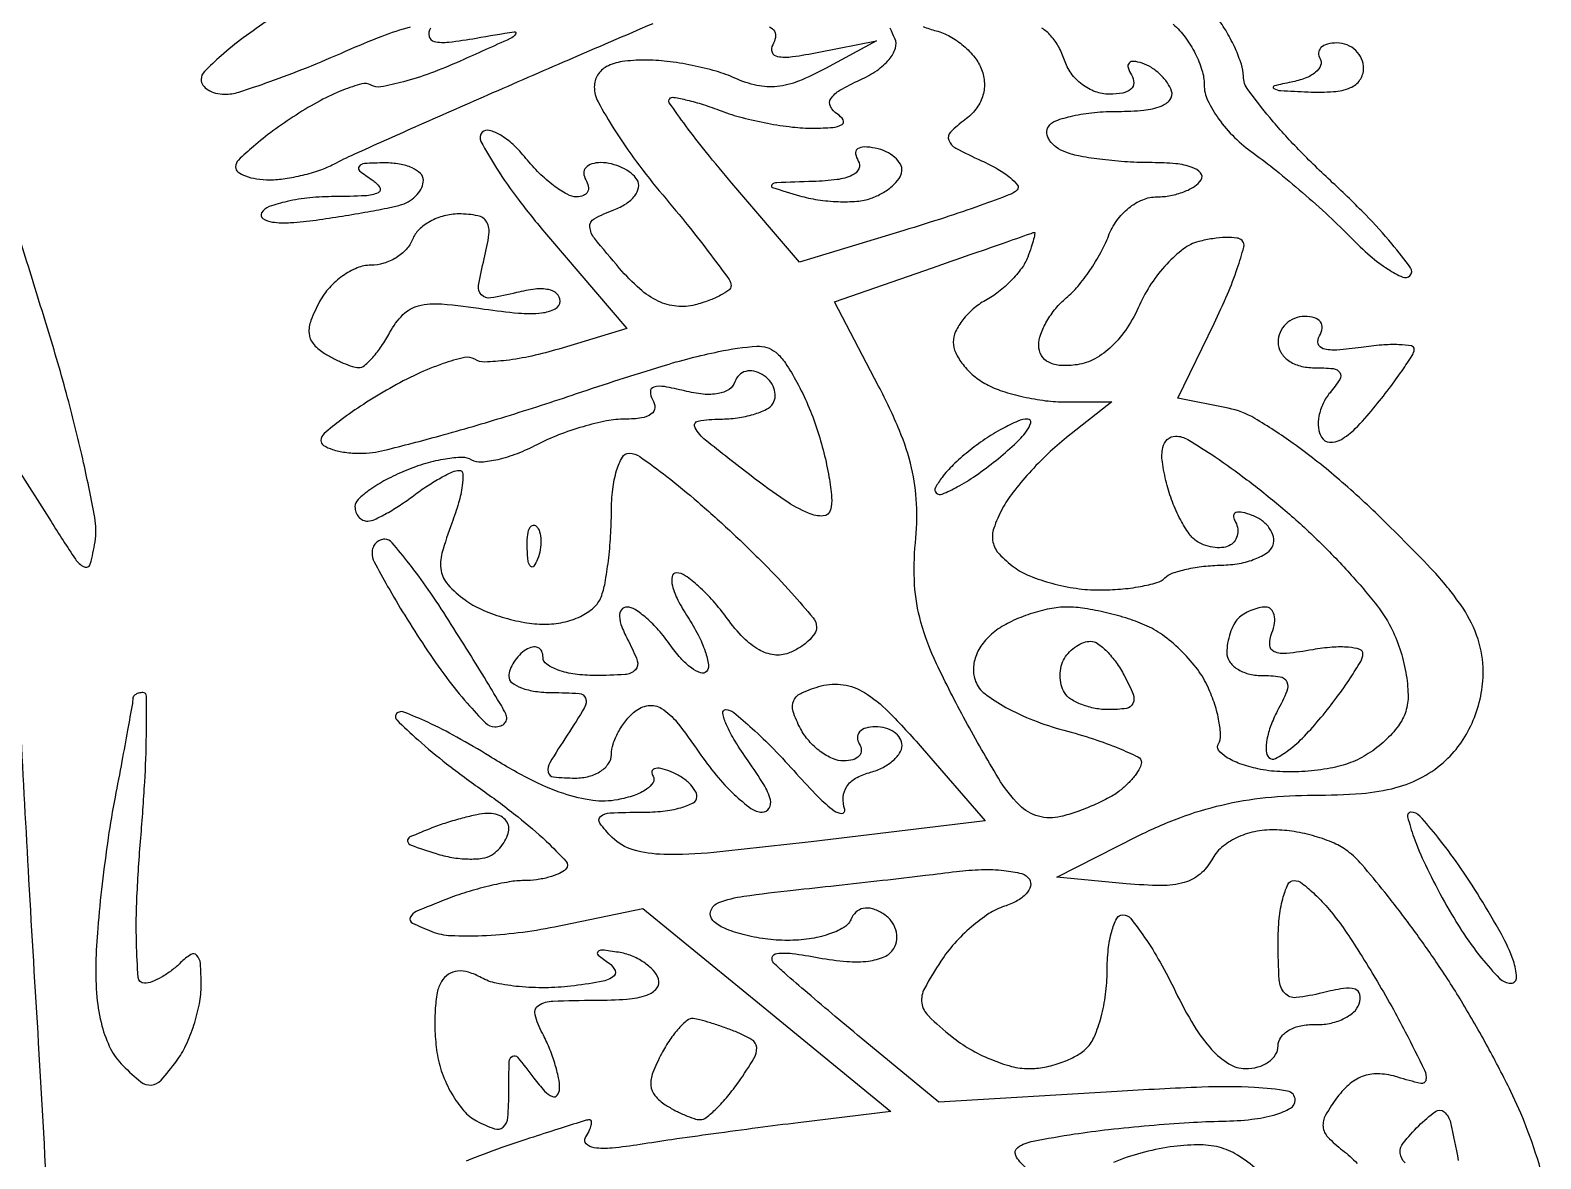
# Model space of a CAD drawing. Extents: x 3.4 to 43.8, y 4.7 to 62.8.
# Drawn here: x 36.29 to 43.77, y 31.53 to 37.12 of the extents above; entities that cross this region are included whole.
import ezdxf

# ---------------------------------------------------------------- set-up
doc = ezdxf.new("R2010")
doc.units = 0
doc.header["$MEASUREMENT"] = 0

msp = doc.modelspace()

# ---------------------------------------------------------------- linework, layer by layer
for points in [[(30.832429, 39.283819, 0.000011), (30.866352, 38.457467, 0.000011), (30.900219, 37.633302, 0.000018)], [(37.4778, 37.171658, 0.014048), (37.348164, 37.080531, 0.020014), (37.238805, 36.99195, 0.016481), (37.155804, 36.914036, 0.19856), (37.1394, 36.874358, 0.156123), (37.148354, 36.84638, 0.097522), (37.173585, 36.822549, 0.079698), (37.211273, 36.806464, 0.061159), (37.255773, 36.801, 0.077053), (37.325986, 36.811885, 0.008648), (37.479488, 36.863589, 0.010334), (37.660932, 36.932479, 0.008215), (37.853937, 37.014071, -0.011759), (38.034816, 37.08903, -0.026309), (38.17616, 37.13536, -0.04949)], [(38.274309, 37.127765, 0.198108), (38.267665, 37.087218, 0.290215), (38.292682, 37.062609, 0.082247), (38.365221, 37.059116, 0.014403), (38.500995, 37.078915, -0.003151), (38.688481, 37.11058, -0.663228), (38.695814, 37.098897, -0.134649), (38.668612, 37.076334, -0.001182), (38.421435, 36.965244, -0.016435), (38.275275, 36.90565, -0.022675), (38.140276, 36.862563, -0.020322), (38.02863, 36.83725, -0.186079), (37.980595, 36.84627, 0.208094), (37.935055, 36.852838, 0.028047), (37.841271, 36.821429, 0.028507), (37.728672, 36.768935, 0.020409), (37.609057, 36.698197, 0.013808), (37.494682, 36.619531, 0.019688), (37.398031, 36.543043, 0.016074), (37.324409, 36.475686, 0.197812), (37.309647, 36.44145, 0.240309), (37.321551, 36.41713, 0.071466), (37.358947, 36.396638, 0.054253), (37.413778, 36.382628, 0.035459), (37.478948, 36.378, 0.036945), (37.554863, 36.383617, 0.023069), (37.642409, 36.400803, 0.02311), (37.727595, 36.42587, 0.038452), (37.796198, 36.455627, -0.016001), (37.896212, 36.504449, -0.000988), (38.198163, 36.639348, -0.001465), (38.558736, 36.798319, -0.001085), (38.9583, 36.972052, -0.001012), (39.376442, 37.151782, -0.001026)], [(41.950487, 37.147425, -0.05318), (42.009251, 37.083599, -0.041733), (42.05881, 37.003568, -0.043003), (42.092558, 36.920304, -0.076136), (42.103398, 36.847166, 0.112863), (42.120316, 36.771496, 0.045087), (42.17478, 36.679561, 0.041649), (42.253872, 36.587208, 0.041072), (42.347522, 36.508766, -0.016062), (42.458365, 36.424979, -0.008583), (42.590107, 36.314787, -0.008536), (42.720876, 36.197572, -0.013173), (42.829411, 36.091439, 0.02174), (42.924245, 36.001829, 0.035106), (43.013064, 35.935225, 0.039481), (43.085963, 35.895936, 0.309555), (43.121852, 35.902652, 0.369682), (43.124897, 35.942013, 0.015656), (43.032174, 36.060917, 0.020468), (42.902858, 36.2041, 0.012327), (42.738664, 36.363524, -0.013603), (42.570458, 36.527679, -0.018345), (42.428067, 36.685612, -0.015556), (42.320575, 36.822439, -0.154385), (42.297309, 36.890711, 0.072743), (42.287431, 36.949201, 0.02781), (42.257641, 37.026427, 0.026829), (42.215455, 37.107975, 0.029695), (42.166047, 37.1817, -0.025627)], [(39.952852, 37.133958, -0.167766), (39.976254, 37.112718, -0.168963), (39.981471, 37.081689, -0.096648), (39.967909, 37.045753, 0.238254), (39.964809, 37.009705, 0.263174), (39.991925, 36.98804, 0.074328), (40.065722, 36.987224, 0.014961), (40.195566, 37.009144), (40.4811, 37.066181), (40.229366, 36.928706, -0.029623), (40.096237, 36.865931, -0.068785), (39.989356, 36.839317, -0.080281), (39.889833, 36.84465, -0.053494), (39.781235, 36.880716, 0.037289), (39.688053, 36.915045, 0.020133), (39.569146, 36.943914, 0.019949), (39.445004, 36.963696, 0.029541), (39.335019, 36.9702, 0.033966), (39.222827, 36.96257, 0.088482), (39.146115, 36.937801, 0.134575), (39.101599, 36.895798, 0.137581), (39.0852, 36.837328, 0.12449), (39.103926, 36.763282, 0.017317), (39.184605, 36.625598, 0.018935), (39.294023, 36.466529, 0.015036), (39.4236, 36.303133, -0.005515), (39.553279, 36.145854, -0.008282), (39.662595, 36.005559, -0.004089), (39.751794, 35.885046, -0.158559), (39.762, 35.853672, -0.237758), (39.75116, 35.832165, -0.037095), (39.709691, 35.805995, -0.034528), (39.652138, 35.780311, -0.023743), (39.583926, 35.758967, -0.089309), (39.491503, 35.751777, -0.087557), (39.401682, 35.777138, -0.069129), (39.309702, 35.838443, -0.033388), (39.210156, 35.93945, -0.007975), (39.085966, 36.088274, -0.146834), (39.062966, 36.144568, -0.301329), (39.08432, 36.184694, -0.03462), (39.182166, 36.229234, 0.053811), (39.242472, 36.259526, 0.084572), (39.285118, 36.298602, 0.116827), (39.303924, 36.339855, 0.189389), (39.297142, 36.377284, 0.090579), (39.267658, 36.409951, 0.053169), (39.222626, 36.437539, 0.050862), (39.169966, 36.456272, 0.060107), (39.117514, 36.4626, 0.069308), (39.072795, 36.456371, 0.14379), (39.04325, 36.437749, 0.190139), (39.033267, 36.41014, 0.131946), (39.0429, 36.378, -0.091834), (39.055439, 36.345712, -0.170412), (39.05128, 36.318251, -0.175143), (39.03104, 36.299914, -0.097649), (38.998004, 36.2934, -0.128659), (38.950386, 36.305859, -0.034021), (38.884035, 36.349315, -0.032198), (38.812714, 36.410894, -0.028239), (38.746493, 36.48375, 0.033661), (38.682888, 36.552222, 0.054199), (38.619398, 36.600152, 0.07415), (38.565381, 36.622376, 0.262224), (38.530544, 36.612712, 0.331734), (38.523916, 36.567846, 0.017685), (38.601246, 36.435659, 0.021983), (38.71315, 36.275085, 0.013601), (38.857761, 36.096184), (39.246599, 35.641045), (38.910359, 35.540305, -0.018696), (38.775697, 35.505388, -0.023777), (38.649157, 35.483825, -0.022832), (38.544162, 35.475875, -0.146917), (38.493327, 35.489498, 0.196887), (38.44257, 35.497938, 0.026534), (38.336446, 35.467757, 0.027334), (38.208763, 35.416048, 0.019865), (38.072718, 35.345366, 0.013063), (37.942475, 35.266403, 0.019107), (37.832532, 35.189668, 0.014909), (37.74808, 35.121741, 0.21663), (37.732252, 35.08785, 0.260349), (37.745548, 35.06346, 0.061712), (37.789037, 35.043038, 0.048099), (37.851866, 35.029013, 0.030885), (37.926477, 35.0244, 0.060921), (38.046547, 35.039084, 0.006362), (38.321523, 35.111088, 0.007817), (38.647834, 35.206499, 0.006185), (38.997654, 35.319508, -0.006767), (39.420868, 35.455683, -0.023223), (39.700479, 35.527476, -0.032707), (39.889618, 35.554034, -0.194092), (39.982849, 35.524241, -0.073876), (40.031148, 35.470335, -0.02226), (40.08774, 35.375623, -0.021776), (40.142533, 35.262348, -0.022058), (40.187008, 35.145217, -0.01824), (40.221452, 35.026461, -0.019608), (40.246213, 34.908327, -0.019571), (40.259437, 34.805788, -0.082396), (40.254785, 34.744118, -0.334248), (40.217889, 34.713919, -0.111787), (40.144956, 34.727331, -0.048865), (40.028923, 34.791047, -0.013682), (39.861173, 34.912634, -0.004307), (39.635844, 35.088656, -0.1004), (39.583852, 35.150522, -0.510394), (39.599685, 35.183712, -0.045494), (39.70813, 35.1936, 0.034056), (39.793266, 35.199406, 0.03904), (39.872919, 35.216734, 0.042722), (39.936684, 35.242029, 0.13944), (39.969887, 35.272354, 0.128813), (39.980581, 35.307251, 0.100718), (39.97426, 35.346517, 0.089052), (39.951781, 35.384186, 0.075537), (39.916423, 35.414233, 0.087469), (39.874911, 35.430769, 0.117233), (39.834552, 35.429606, 0.128949), (39.80174, 35.410875, 0.119024), (39.781141, 35.377924, -0.170471), (39.752201, 35.340592, -0.099318), (39.698899, 35.31957, -0.06988), (39.623708, 35.316701, -0.036145), (39.53088, 35.332984, 0.018507), (39.432069, 35.35393, 0.109331), (39.379547, 35.351517, 0.339559), (39.362604, 35.32934, 0.138701), (39.373674, 35.290538, -0.150356), (39.384243, 35.250012, -0.229834), (39.367299, 35.218639, -0.120349), (39.318786, 35.199024, -0.035519), (39.238243, 35.193079, 0.04773), (39.146245, 35.184029, 0.022091), (39.029355, 35.155719, 0.021647), (38.9082, 35.114885, 0.0281), (38.801445, 35.066628, -0.027817), (38.703072, 35.022092, -0.034555), (38.607153, 34.992377, -0.036998), (38.525905, 34.979485, -0.160605), (38.479089, 34.990698, 0.145788), (38.431918, 35.00345, 0.033507), (38.348899, 34.99575, 0.031884), (38.250637, 34.973444, 0.026439), (38.149494, 34.937685, 0.023837), (38.054251, 34.892804, 0.032874), (37.973854, 34.843096, 0.034478), (37.915919, 34.795436, 0.206216), (37.9008, 34.760336, 0.084704), (37.905609, 34.732154, 0.097002), (37.919438, 34.708627, 0.105246), (37.940055, 34.693396, 0.117773), (37.96425, 34.688691, 0.098864), (37.998618, 34.697081, 0.017988), (38.057301, 34.727077, 0.018737), (38.124394, 34.767841, 0.016032), (38.19192, 34.815591, -0.016394), (38.259271, 34.863144, -0.019539), (38.325842, 34.903313, -0.018668), (38.383856, 34.932528, -0.107708), (38.417221, 34.9398, -0.4028), (38.434549, 34.923137, -0.045346), (38.431461, 34.863238, -0.035325), (38.413294, 34.779143, -0.019389), (38.379924, 34.679164, 0.022538), (38.33132, 34.530438, 0.110948), (38.326955, 34.442839, 0.144826), (38.360957, 34.374009, 0.048269), (38.445742, 34.298464, 0.053143), (38.52517, 34.252438, 0.030594), (38.628851, 34.213669, 0.030259), (38.738989, 34.187164, 0.043943), (38.838518, 34.1784, 0.051691), (38.931837, 34.188073, 0.059908), (39.016396, 34.216683, 0.068215), (39.081823, 34.259751, 0.122107), (39.118449, 34.312219, 0.046719), (39.138259, 34.382961, 0.014716), (39.154716, 34.491676, 0.014556), (39.166027, 34.614689, 0.015647), (39.1698, 34.735219, -0.028893), (39.176208, 34.846016, -0.045175), (39.195716, 34.939453, -0.056688), (39.224053, 35.004765, -0.26821), (39.258024, 35.0244, -0.155836), (39.310955, 35.007492, -0.009893), (39.443524, 34.909169, -0.013765), (39.598548, 34.782399, -0.009758), (39.765624, 34.632123, -0.008967), (39.926306, 34.476329, -0.013051), (40.061808, 34.332847, -0.008559), (40.168502, 34.209614, -0.175898), (40.185, 34.164168, -0.14816), (40.175048, 34.131321, -0.05868), (40.144143, 34.095042, -0.051263), (40.099126, 34.061135, -0.044205), (40.045911, 34.035116, -0.124924), (39.974817, 34.026699, -0.096549), (39.900562, 34.051571, -0.071456), (39.823163, 34.111441, -0.035059), (39.742755, 34.206972, 0.023407), (39.673541, 34.293201, 0.029249), (39.601246, 34.366039, 0.029917), (39.535335, 34.418348, 0.153956), (39.491414, 34.4322, 0.364636), (39.47007, 34.414248, 0.106196), (39.471898, 34.367916, 0.05577), (39.498644, 34.29738, 0.02655), (39.54753, 34.21336, -0.025373), (39.598741, 34.125817, -0.037197), (39.633816, 34.043821, -0.041478), (39.650663, 33.976991, -0.241918), (39.639914, 33.943514, -0.29407), (39.611037, 33.937257, -0.070153), (39.565777, 33.961907, -0.050406), (39.512575, 34.010438, -0.029895), (39.459157, 34.077754, 0.027649), (39.403405, 34.148663, 0.033088), (39.343204, 34.208584, 0.035087), (39.286996, 34.251027, 0.145163), (39.246626, 34.263, 0.235785), (39.220022, 34.249716, 0.174357), (39.210168, 34.217784, 0.082723), (39.221513, 34.164808, 0.028844), (39.2544, 34.0938, -0.034656), (39.29787, 33.997008, -0.290087), (39.288239, 33.952228, -0.185622), (39.237411, 33.929089, -0.015036), (39.088177, 33.9246, -0.03314), (38.989818, 33.931126, -0.050843), (38.906828, 33.950918, -0.06583), (38.849572, 33.979799, -0.247938), (38.8314, 34.014193, 0.108972), (38.824777, 34.044221, 0.182303), (38.806549, 34.062109, 0.161196), (38.779126, 34.064741, 0.082592), (38.7468, 34.0515, 0.06081), (38.714439, 34.025595, 0.051032), (38.687051, 33.991189, 0.053229), (38.668401, 33.953919, 0.089642), (38.6622, 33.919607, 0.237545), (38.677567, 33.889086, 0.070349), (38.724901, 33.863385, 0.053828), (38.793899, 33.845809, 0.035483), (38.87565, 33.84, -0.015824), (39.009934, 33.835749, -0.300394), (39.041871, 33.811625, -0.224107), (39.037333, 33.766712, -0.009603), (38.95052, 33.6285, 0.008712), (38.86492, 33.492756, 0.185512), (38.856631, 33.446769, 0.333078), (38.883621, 33.422163, 0.024055), (38.99087, 33.417, 0.06329), (39.059282, 33.425694, 0.081299), (39.117239, 33.451234, 0.098368), (39.15602, 33.489096, 0.151463), (39.1698, 33.533541, -0.080477), (39.178159, 33.58514, -0.044203), (39.203706, 33.643988, -0.042615), (39.241057, 33.700615, -0.052499), (39.285223, 33.745875, -0.139153), (39.352516, 33.77562, -0.17769), (39.418321, 33.761453, -0.085297), (39.494408, 33.69282, -0.017201), (39.602473, 33.545312, 0.023712), (39.687921, 33.431807, 0.029899), (39.77777, 33.335841, 0.030713), (39.860163, 33.266847, 0.158951), (39.915811, 33.248378, 0.257949), (39.950292, 33.267202, 0.211314), (39.956645, 33.309321, 0.071427), (39.923633, 33.385397, 0.016688), (39.8466, 33.5016, -0.017081), (39.782121, 33.599032, -0.034136), (39.739296, 33.680847, -0.051273), (39.720921, 33.737913, -0.476842), (39.735089, 33.755404, -0.17333), (39.775067, 33.741118, -0.012135), (39.866735, 33.662213, -0.016056), (39.973083, 33.559689, -0.011348), (40.086056, 33.438154, 0.013112), (40.191737, 33.325264, 0.038079), (40.272341, 33.255134, 0.160287), (40.310961, 33.242249, 0.506449), (40.32456, 33.260614, -0.091802), (40.317258, 33.322672, -0.129778), (40.334893, 33.37517, -0.117265), (40.378, 33.415744, -0.066573), (40.444654, 33.443044, 0.049906), (40.507139, 33.466243, 0.059142), (40.560017, 33.50039, 0.069201), (40.596012, 33.539725, 0.151877), (40.608, 33.57828, 0.141206), (40.597833, 33.613561, 0.09982), (40.569256, 33.643622, 0.084832), (40.52652, 33.66387, 0.068407), (40.476107, 33.6708, 0.066118), (40.429439, 33.664602, 0.138808), (40.398317, 33.645949, 0.191142), (40.387368, 33.618318, 0.139169), (40.3965, 33.5862, -0.13485), (40.405931, 33.554069, -0.190614), (40.395558, 33.526451, -0.141757), (40.365376, 33.507816, -0.067982), (40.319869, 33.5016, -0.103941), (40.264246, 33.513289, -0.056625), (40.20369, 33.548559, -0.052853), (40.147698, 33.60032, -0.056974), (40.105398, 33.661462, -0.043927), (40.068891, 33.746948, -0.194561), (40.072562, 33.800438, -0.178639), (40.112936, 33.839152, -0.036168), (40.208171, 33.872685, -0.105648), (40.317136, 33.878765, -0.09975), (40.421568, 33.840214, -0.060231), (40.541445, 33.744698, -0.016002), (40.70762, 33.564774), (41.01874, 33.2055), (40.158506, 33.101985, -0.004841), (39.675918, 33.048649, -0.030476), (39.428543, 33.038882, -0.064757), (39.277597, 33.061819, -0.126991), (39.173607, 33.123135, -0.034771), (39.112518, 33.193368, -0.397873), (39.116227, 33.22665, -0.167712), (39.16304, 33.244815, -0.009455), (39.320871, 33.2478, 0.026267), (39.425071, 33.253278, 0.041511), (39.512921, 33.269992, 0.050479), (39.574961, 33.294188, 0.281625), (39.5928, 33.323349, 0.14229), (39.583333, 33.355943, 0.060293), (39.554232, 33.391505, 0.052907), (39.511733, 33.424409, 0.046712), (39.461506, 33.44928, 0.03509), (39.413892, 33.463814, 0.124358), (39.382206, 33.463137, 0.312304), (39.370424, 33.449052, 0.1626), (39.37592, 33.425705, -0.28664), (39.375771, 33.394222, -0.105815), (39.343386, 33.361082, -0.06467), (39.282305, 33.331056, -0.034728), (39.20098, 33.309568, -0.080885), (39.077278, 33.30617, -0.048247), (38.933577, 33.339873, -0.037878), (38.765515, 33.411426, -0.019489), (38.566569, 33.524597, 0.012116), (38.404673, 33.619878, 0.019101), (38.260913, 33.692816, 0.013822), (38.142453, 33.743414, 0.298803), (38.107068, 33.736068, 0.416411), (38.107185, 33.704962, 0.012156), (38.212876, 33.605789, 0.017679), (38.35448, 33.487981, 0.010391), (38.531493, 33.356793, -0.012947), (38.707698, 33.224804, -0.022073), (38.846823, 33.10451, -0.01841), (38.945583, 33.004058, -0.401004), (38.944728, 32.966328, -0.094429), (38.912521, 32.944431, -0.034971), (38.86058, 32.926123, -0.033137), (38.799653, 32.913599, -0.034131), (38.738207, 32.9094, 0.042966), (38.664401, 32.903046, 0.016101), (38.562599, 32.881989, 0.015813), (38.452609, 32.851811, 0.018507), (38.350457, 32.816088, 0.00726), (38.204095, 32.756276, 0.192511), (38.174703, 32.727034, 0.401869), (38.185037, 32.699297, 0.020363), (38.281894, 32.657292, 0.081198), (38.375428, 32.637704, 0.020991), (38.529982, 32.637329, 0.020792), (38.708626, 32.651854, 0.019839), (38.888295, 32.681288), (39.325103, 32.770767), (39.938651, 32.269033), (40.5522, 31.7673), (40.09365, 31.710896, 0.002081), (39.894429, 31.685548, 0.00155), (39.674778, 31.655979, 0.001566), (39.46783, 31.626805, 0.003556), (39.311624, 31.60315, -0.015482), (39.173025, 31.585532, -0.056394), (39.084475, 31.587054, -0.166887), (39.045286, 31.606498, -0.346177), (39.041667, 31.638405, 0.0256), (39.05993, 31.671647, 0.05256), (39.069999, 31.699563, 0.095638), (39.070934, 31.718076, 0.373708), (39.062963, 31.725, 0.075123), (39.039681, 31.721482, 0.001416), (38.921984, 31.684718, 0.003421), (38.784845, 31.640419, 0.002279), (38.628282, 31.587868, 0.015711), (38.451845, 31.521494, 0.055712)], [(40.712168, 37.137018, 0.036368), (40.776773, 37.114999, -0.064069), (40.845524, 37.08724, -0.048133), (40.912558, 37.040599, -0.04898), (40.968011, 36.983277, -0.076282), (41.002019, 36.923698, -0.083143), (41.015832, 36.855729, -0.089066), (41.006173, 36.788675, -0.085479), (40.973183, 36.727014, -0.069514), (40.919325, 36.674772, 0.037805), (40.847768, 36.613645, 0.301748), (40.839477, 36.57319, 0.177524), (40.87461, 36.534351, 0.014134), (41.001112, 36.472338, -0.022821), (41.082709, 36.430565, -0.041872), (41.144196, 36.388274, -0.0594), (41.179588, 36.351477, -0.374317), (41.177932, 36.327532, -0.106668), (41.142127, 36.304437, -0.004218), (40.994972, 36.250404, -0.007292), (40.818247, 36.190093, -0.005073), (40.617062, 36.126944), (40.100326, 35.970489), (39.766016, 36.361597, -0.00681), (39.639746, 36.513461, -0.01122), (39.537698, 36.645606, -0.004969), (39.456428, 36.758201, -0.365217), (39.45822, 36.77922, -0.244074), (39.478932, 36.785777, -0.015095), (39.544138, 36.772399, -0.019628), (39.623902, 36.750169, -0.013068), (39.713474, 36.718767, 0.02714), (39.817572, 36.68553, 0.017259), (39.941745, 36.657727, 0.017334), (40.065848, 36.638832, 0.030543), (40.169357, 36.633095, 0.017766), (40.265295, 36.637053, 0.114126), (40.311327, 36.651496, 0.419666), (40.316943, 36.673979, 0.114359), (40.288349, 36.703022, -0.130269), (40.253554, 36.740654, -0.275074), (40.255458, 36.778947, -0.117336), (40.300435, 36.820899, -0.022377), (40.400745, 36.872141, 0.042691), (40.484218, 36.919146, 0.069001), (40.544541, 36.973781, 0.094099), (40.575208, 37.028685, 0.192118), (40.5724, 37.077164, -0.009738), (40.549967, 37.127669, -0.004437)], [(43.768338, 31.480191, 0.019722), (43.697168, 31.691155, 0.023025), (43.620844, 31.866352, 0.010749), (43.506823, 32.086229, 0.010624), (43.377107, 32.312186, 0.014625), (43.250453, 32.509076, 0.008714), (43.124532, 32.686091, 0.009758), (42.997063, 32.851953, 0.009141), (42.883409, 32.988808, 0.050266), (42.813883, 33.054759, 0.063055), (42.746457, 33.094504, 0.030786), (42.652356, 33.128336, 0.029948), (42.548729, 33.151912, 0.038046), (42.451027, 33.160509, 0.054458), (42.353047, 33.150966, 0.05997), (42.262763, 33.120475, 0.065383), (42.189234, 33.072713, 0.093457), (42.140576, 33.012266, -0.095916), (42.082793, 32.941197, -0.106508), (42.004626, 32.900035, -0.070458), (41.890908, 32.884961, -0.021549), (41.717304, 32.893994), (41.37481, 32.926656), (41.773955, 33.129174, -0.027902), (41.982403, 33.220701, -0.032204), (42.190112, 33.283493, -0.031672), (42.407145, 33.319823, -0.025452), (42.643598, 33.332046, 0.018337), (42.88137, 33.340948, 0.045951), (43.052437, 33.369597, 0.060695), (43.184838, 33.422327, 0.062525), (43.299248, 33.504896, 0.055963), (43.376235, 33.594653, 0.049752), (43.434973, 33.702754, 0.049004), (43.471921, 33.822037, 0.050656), (43.4844, 33.944895, 0.079839), (43.45888, 34.103697, 0.067379), (43.384272, 34.25688, 0.041876), (43.239424, 34.43915, 0.01104), (42.977978, 34.704879, 0.016331), (42.758815, 34.904506, 0.020916), (42.543942, 35.072755, 0.022091), (42.353906, 35.196799, 0.084382), (42.222263, 35.247217), (41.97297, 35.297076), (42.152441, 35.666482, 0.012428), (42.218268, 35.811006, 0.019141), (42.267207, 35.93936, 0.014123), (42.299543, 36.044732, 0.270014), (42.291112, 36.076688, 0.16897), (42.264378, 36.089623, 0.03451), (42.211116, 36.09212, 0.032762), (42.145777, 36.086379, 0.025665), (42.076079, 36.071926, 0.098321), (42.000823, 36.035407, 0.043283), (41.918315, 35.960925, 0.040614), (41.84177, 35.864068, 0.043217), (41.783674, 35.758032, -0.042312), (41.72173, 35.644488, -0.055856), (41.646247, 35.554065, -0.063719), (41.562303, 35.49204, -0.092261), (41.47515, 35.462666, -0.046934), (41.393785, 35.458816, -0.104892), (41.334164, 35.474392, -0.14664), (41.298123, 35.508357, -0.131712), (41.2848, 35.558057, -0.087774), (41.294535, 35.613087, -0.04338), (41.324666, 35.677606, -0.041266), (41.368586, 35.740971, -0.047408), (41.420513, 35.793114, 0.045229), (41.477842, 35.850182, 0.024466), (41.538008, 35.929597, 0.024175), (41.591802, 36.017122, 0.034873), (41.629919, 36.099573, -0.065251), (41.670963, 36.175853, -0.066965), (41.729973, 36.238227, -0.071765), (41.799133, 36.279317, -0.098519), (41.869913, 36.2934, 0.046321), (41.937406, 36.299666, 0.046064), (42.002722, 36.318251, 0.050047), (42.056554, 36.345548, 0.112452), (42.0885, 36.378, 0.330458), (42.085649, 36.411555, 0.12852), (42.044656, 36.439127, 0.060494), (41.96259, 36.4571, 0.023697), (41.846612, 36.4626, -0.015353), (41.724206, 36.46636, -0.014428), (41.599685, 36.47763, -0.014564), (41.489924, 36.494021, -0.047295), (41.419105, 36.513765, -0.060475), (41.371569, 36.53895, -0.091339), (41.338688, 36.572147, -0.120446), (41.325322, 36.607798, -0.169737), (41.332579, 36.640665, -0.170587), (41.36895, 36.670035, -0.031326), (41.45322, 36.694153, -0.030467), (41.559953, 36.710852, -0.023576), (41.677543, 36.7164, 0.023492), (41.804418, 36.722364, 0.067308), (41.890196, 36.742301, 0.133708), (41.934642, 36.774613, 0.254834), (41.942213, 36.816862, 0.075372), (41.921166, 36.858069, 0.047637), (41.885592, 36.898804, 0.046772), (41.841908, 36.933006, 0.062336), (41.796487, 36.954738, 0.052932), (41.754413, 36.963969, 0.239538), (41.731607, 36.955385, 0.26749), (41.72665, 36.93299, 0.062249), (41.743317, 36.896575, -0.134544), (41.754787, 36.857581, -0.221378), (41.741118, 36.826732, -0.134952), (41.700318, 36.807041, -0.045377), (41.633894, 36.801, -0.09022), (41.564817, 36.813566, -0.072857), (41.498733, 36.85013, -0.071662), (41.444951, 36.904834, -0.081803), (41.4117, 36.9702, 0.049749), (41.383737, 37.035114, 0.056021), (41.344384, 37.090461, 0.064008), (41.300185, 37.128677, 0.140699)], [(36.209432, 34.9821), (36.396604, 34.686, 0.005092), (36.516937, 34.499861, 0.139714), (36.560741, 34.462279, 0.462633), (36.590823, 34.476264, 0.028493), (36.61439, 34.585733, 0.084331), (36.612798, 34.70648, 0.009407), (36.557854, 34.977155, 0.011226), (36.478585, 35.298948, 0.00888), (36.378936, 35.643233, 0.000054), (36.27083, 35.993199, 0.00006), (36.166025, 36.332206, 0.000056), (36.076385, 36.621922, 0.000304)], [(36.38303, 31.217067, 0.003814), (36.335261, 32.1057, -0.001145), (36.287473, 32.914151, -0.001436), (36.247035, 33.663926, -0.001149)], [(34.207007, 30.194792, -0.000012), (34.223428, 29.649731, -0.050793)], [(41.217337, 31.491753, -0.097631), (41.170744, 31.548791, -0.385404), (41.180834, 31.589076, -0.100853), (41.256566, 31.620086, -0.00887), (41.461749, 31.655279, -0.010204), (41.630621, 31.677653, -0.006228), (41.830763, 31.697504, -0.00624), (42.029656, 31.712234, -0.011002), (42.19425, 31.718729, 0.022891), (42.338644, 31.727869, 0.042996), (42.453259, 31.750498, 0.057316), (42.530502, 31.782735, 0.271629), (42.5538, 31.822456, 0.364913), (42.515966, 31.867393, 0.030485), (42.353003, 31.885433, 0.021919), (42.091911, 31.886862, 0.005687), (41.67206, 31.865963), (40.79032, 31.812013), (40.42421, 32.114789, -0.001975), (40.277834, 32.23682, -0.002354), (40.140794, 32.353094, -0.002034), (40.026107, 32.452145, -0.015305), (39.9735, 32.500865, -0.277901), (39.966032, 32.529989, -0.298405), (39.988303, 32.548735, -0.062337), (40.064487, 32.54837, -0.013077), (40.196462, 32.527686, 0.02419), (40.334637, 32.509165, 0.051606), (40.442237, 32.511128, 0.072401), (40.520051, 32.532322, 0.152863), (40.56685, 32.572861, 0.113909), (40.581866, 32.617171, 0.100321), (40.576981, 32.665819, 0.093864), (40.55286, 32.711344, 0.085913), (40.513109, 32.74656, 0.065482), (40.461765, 32.769662, 0.12117), (40.416359, 32.771973, 0.142442), (40.379939, 32.753322, 0.106269), (40.35422, 32.715952, -0.167285), (40.319399, 32.676453, -0.04994), (40.244898, 32.643454, -0.043938), (40.148101, 32.620857, -0.035396), (40.041487, 32.6133, -0.032742), (39.93072, 32.620561, -0.032439), (39.821496, 32.642222, -0.034223), (39.728819, 32.673868, -0.096894), (39.672308, 32.711759, -0.292746), (39.661596, 32.760258, -0.217415), (39.70121, 32.800273, -0.055305), (39.824909, 32.832092, -0.009149), (40.069621, 32.862338, 0.001217), (40.282415, 32.885218, 0.000972), (40.511669, 32.910883, 0.000982), (40.723784, 32.93547, 0.002487), (40.877844, 32.954412, -0.02497), (41.00093, 32.963955, -0.033616), (41.112582, 32.959514, -0.035602), (41.200457, 32.943693, -0.194372), (41.238622, 32.915674, -0.211296), (41.243354, 32.881381, -0.117881), (41.222245, 32.843998, -0.080616), (41.177151, 32.808914, -0.048283), (41.114575, 32.782175, 0.068665), (41.038261, 32.745832, 0.032458), (40.951042, 32.680014, 0.031408), (40.867233, 32.598071, 0.038474), (40.800358, 32.511358, 0.020596), (40.71889, 32.375096, 0.161574), (40.706052, 32.30344, 0.166172), (40.738801, 32.239356, 0.022098), (40.854284, 32.137075, 0.040012), (40.942715, 32.076488, 0.031675), (41.046733, 32.025293, 0.032615), (41.14997, 31.990067, 0.066001), (41.234952, 31.9788, 0.047586), (41.313313, 31.986275, 0.03754), (41.395577, 32.008621, 0.038717), (41.469428, 32.041397, 0.072707), (41.52168, 32.08032, 0.097261), (41.56075, 32.138485, 0.034257), (41.593378, 32.234028, 0.032464), (41.615713, 32.346695, 0.03271), (41.6232, 32.46102, -0.026091), (41.628786, 32.568, -0.041262), (41.645834, 32.658191, -0.050051), (41.670507, 32.721932, -0.282544), (41.700253, 32.7402, -0.227028), (41.739619, 32.721355, -0.019057), (41.808808, 32.628369, -0.022379), (41.885393, 32.505355, -0.015316), (41.9616, 32.3595, 0.022834), (42.052445, 32.191818, 0.048901), (42.14024, 32.073871, 0.06778), (42.225263, 32.002572, 0.141554), (42.307547, 31.9788, 0.067819), (42.369336, 31.98722, 0.084448), (42.421714, 32.011837, 0.099692), (42.45674, 32.048379, 0.142321), (42.4692, 32.091267, -0.161586), (42.483256, 32.133625, -0.101122), (42.5226, 32.168724, -0.08108), (42.581465, 32.191222, -0.060121), (42.650988, 32.197017, 0.057005), (42.723333, 32.202595, 0.061674), (42.790536, 32.224421, 0.069624), (42.842776, 32.258368, 0.131092), (42.870768, 32.29974, 0.135039), (42.873806, 32.345927, 0.276185), (42.850145, 32.371751, 0.113323), (42.792818, 32.375452, 0.021177), (42.68898, 32.354019, -0.033017), (42.558641, 32.330315, -0.245708), (42.501755, 32.352247, -0.167346), (42.474556, 32.418544, -0.014427), (42.4692, 32.604129, -0.024389), (42.47491, 32.721116, -0.038819), (42.492359, 32.819727, -0.045824), (42.517547, 32.889965, -0.291589), (42.548039, 32.9094, -0.165666), (42.588332, 32.895673, -0.027035), (42.651775, 32.841059, -0.027271), (42.722059, 32.765834, -0.021023), (42.79047, 32.67675, -0.012025), (42.863523, 32.567359, -0.006497), (42.948423, 32.429429, -0.006467), (43.031293, 32.286629, -0.010129), (43.098457, 32.161505, -0.004343), (43.193747, 31.970946, -0.155903), (43.200813, 31.92279, -0.432889), (43.174905, 31.905439, -0.020095), (43.061313, 31.936528, 0.061787), (42.972583, 31.953033, 0.094835), (42.895287, 31.943037, 0.093695), (42.826495, 31.905047, 0.05905), (42.76299, 31.838423, 0.030972), (42.704214, 31.749013, 0.155008), (42.691752, 31.691125, 0.169351), (42.715459, 31.639573, 0.038723), (42.788243, 31.574851, -0.044565), (42.859736, 31.509768, -0.160545)], [(43.097576, 31.512522, -0.188887), (43.073097, 31.560215, -0.198432), (43.088156, 31.610499, -0.025671), (43.164907, 31.695564, -0.036715), (43.247499, 31.766843, -0.352835), (43.29076, 31.76512, -0.159036), (43.322249, 31.71225, -0.009075), (43.361088, 31.524127, -0.035745)], [(42.365958, 31.477919, 0.042504), (42.268176, 31.550869, 0.077683), (42.176766, 31.58962, 0.065622), (42.071396, 31.601775, 0.031747), (41.935852, 31.590952, 0.030225), (41.790687, 31.560984, 0.032953), (41.654451, 31.514336, -0.017995)]]:
    msp.add_lwpolyline(points, format="xyb")
for points in [[(42.760307, 37.0548, 0.060495), (42.713303, 37.049092, 0.12924), (42.681419, 37.031725, 0.191495), (42.66943, 37.006033, 0.154143), (42.676962, 36.976248, -0.238541), (42.679766, 36.943432, -0.127942), (42.654965, 36.909953, -0.079403), (42.603834, 36.880662, -0.042994), (42.533905, 36.860869, 0.013712), (42.449428, 36.842217, 0.673619), (42.447667, 36.829757, 0.117049), (42.482103, 36.819383, 0.004426), (42.61725, 36.812521, 0.027103), (42.743851, 36.81408, 0.082892), (42.827145, 36.833751, 0.1411), (42.874463, 36.871834, 0.154404), (42.8922, 36.9279, 0.103052), (42.882113, 36.976323, 0.098802), (42.853456, 37.017523, 0.09695), (42.81065, 37.045131, 0.095165)], [(40.47555, 36.534183, 0.044556), (40.42071, 36.540527, 0.169754), (40.388389, 36.530166, 0.273879), (40.378552, 36.506212, 0.102504), (40.391474, 36.470733, -0.25419), (40.39366, 36.431551, -0.177371), (40.361443, 36.399832, -0.075819), (40.28634, 36.378628, -0.023431), (40.168843, 36.369567, 0.002047), (39.987735, 36.363369, 0.192871), (39.964262, 36.352905, 0.558857), (39.967739, 36.339222, 0.004277), (40.1004, 36.299036, 0.034424), (40.191868, 36.278892, 0.028029), (40.291779, 36.269684, 0.028878), (40.385093, 36.271726, 0.063304), (40.454902, 36.286318, 0.046901), (40.510312, 36.311478, 0.050247), (40.558693, 36.346045, 0.056019), (40.5935, 36.384312, 0.129251), (40.607421, 36.4203, 0.158204), (40.600358, 36.454825, 0.085928), (40.572609, 36.488651, 0.070947), (40.528918, 36.516697, 0.056259)], [(38.04885, 36.461305, 0.011293), (37.94782, 36.458334, 0.220444), (37.920922, 36.444128, 0.409657), (37.923736, 36.422034, 0.023197), (37.9854, 36.378, -0.105295), (38.023254, 36.340286, -0.460391), (38.015476, 36.313786, -0.094378), (37.95135, 36.298489, -0.010459), (37.800043, 36.294695, 0.023591), (37.676881, 36.288369, 0.030424), (37.565062, 36.270401, 0.03128), (37.476765, 36.244753, 0.169596), (37.438597, 36.213811, 0.408428), (37.444895, 36.1859, 0.111488), (37.491788, 36.168714, 0.048662), (37.582313, 36.165816, 0.018327), (37.708554, 36.178724, 0.004894), (37.838494, 36.198141, 0.00525), (37.965015, 36.21968, 0.004988), (38.073274, 36.240399, 0.024632), (38.13345, 36.255657, 0.070273), (38.173873, 36.274584, 0.067334), (38.208136, 36.304194, 0.072192), (38.231285, 36.339565, 0.109278), (38.2392, 36.375345, 0.20562), (38.224923, 36.408595, 0.084059), (38.183285, 36.436588, 0.063954), (38.121719, 36.455393, 0.043906)], [(38.414916, 36.2088, 0.064709), (38.342069, 36.199333, 0.061631), (38.272762, 36.171523, 0.066347), (38.217256, 36.130439, 0.109105), (38.185194, 36.0819, -0.096532), (38.15485, 36.033381, -0.066862), (38.104633, 35.992277, -0.064318), (38.04305, 35.964484, -0.074006), (37.979325, 35.955, 0.097423), (37.912083, 35.941773, 0.057288), (37.840031, 35.902137, 0.054245), (37.774359, 35.843867, 0.061392), (37.725842, 35.775041, 0.030422), (37.682903, 35.681556, 0.11085), (37.673271, 35.617371, 0.155092), (37.69316, 35.567515, 0.079837), (37.744015, 35.522537, 0.020649), (37.792284, 35.494674, 0.020718), (37.842634, 35.470921, 0.021067), (37.88815, 35.453931, 0.073556), (37.918973, 35.448695, 0.182729), (37.948193, 35.459033, 0.035489), (37.988972, 35.498771, 0.033512), (38.032347, 35.554616, 0.025501), (38.072347, 35.620985, -0.071972), (38.138158, 35.710288, -0.137501), (38.214948, 35.754125, -0.083269), (38.329776, 35.763247, -0.015494), (38.540624, 35.73828, 0.015258), (38.710162, 35.718123, 0.048221), (38.824418, 35.719099, 0.090853), (38.892127, 35.739018, 0.283085), (38.916, 35.777806, 0.211179), (38.900185, 35.813582, 0.137707), (38.859192, 35.834128, 0.078269), (38.791704, 35.836471, 0.031108), (38.700323, 35.819492, -0.020125), (38.572324, 35.79279, -0.248399), (38.526605, 35.808019, -0.237817), (38.512313, 35.854989, -0.018581), (38.540295, 35.98708, 0.025907), (38.564033, 36.107839, 0.165731), (38.552655, 36.168247, 0.219154), (38.509058, 36.199679, 0.048331)], [(41.260995, 36.117521, -0.575262), (41.26572, 36.113562, -0.019436), (41.259487, 36.084271, -0.019371), (41.247615, 36.044083, -0.010106), (41.229892, 35.99495, -0.066946), (41.199468, 35.939274, -0.034589), (41.148084, 35.878632, -0.033642), (41.08565, 35.822596, -0.043224), (41.021047, 35.780473, 0.053837), (40.960137, 35.738895, 0.051691), (40.908579, 35.684754, 0.055917), (40.873389, 35.626835, 0.10899), (40.8618, 35.5743, 0.111319), (40.87368, 35.521601, 0.055538), (40.909869, 35.463156, 0.051136), (40.962848, 35.408251, 0.052464), (41.025438, 35.365777, 0.04476), (41.104494, 35.332172, 0.023188), (41.208121, 35.303926, 0.022858), (41.318103, 35.284589, 0.032093), (41.417547, 35.2782), (41.646018, 35.2782), (41.422574, 35.102439, 0.024085), (41.330078, 35.022181, 0.018532), (41.236926, 34.926287, 0.018872), (41.156403, 34.829926, 0.041764), (41.104354, 34.749586, 0.040142), (41.062371, 34.653298, 0.133777), (41.057935, 34.585071, 0.139964), (41.088703, 34.525849, 0.045569), (41.163358, 34.460047, 0.062636), (41.241211, 34.416881, 0.02984), (41.350054, 34.380631, 0.029011), (41.469913, 34.355857, 0.03647), (41.58297, 34.3476, 0.020588), (41.689111, 34.351972, 0.024691), (41.788214, 34.365102, 0.024549), (41.869138, 34.384065, 0.127213), (41.90838, 34.40718, -0.113685), (41.945604, 34.430466, -0.02775), (42.015673, 34.450396, -0.027012), (42.100606, 34.464767, -0.02405), (42.189964, 34.47063, 0.039893), (42.277295, 34.479143, 0.048826), (42.35621, 34.501366, 0.056462), (42.416158, 34.532947, 0.163291), (42.444159, 34.569827, 0.13974), (42.446097, 34.610163, 0.095227), (42.427277, 34.652354, 0.081549), (42.390623, 34.689989, 0.067467), (42.341482, 34.716908, 0.035978), (42.292641, 34.731721, 0.129195), (42.260352, 34.73061, 0.314303), (42.248469, 34.715623, 0.154945), (42.254686, 34.690877, -0.087285), (42.267818, 34.657947, -0.094384), (42.268408, 34.623438, -0.100148), (42.256473, 34.592734, -0.112181), (42.233891, 34.570528, -0.104624), (42.200552, 34.558544, -0.058778), (42.157345, 34.557715, -0.054863), (42.111472, 34.56739, -0.059093), (42.070018, 34.58668, -0.101428), (42.029503, 34.62486, -0.031928), (41.985832, 34.696239, -0.030411), (41.946103, 34.784158, -0.029437), (41.916836, 34.877197, -0.02614), (41.896372, 34.981554, -0.083474), (41.898154, 35.05226, -0.159998), (41.920902, 35.093018, -0.188286), (41.961838, 35.109, -0.136387), (42.022533, 35.09213, -0.012227), (42.157186, 35.006456, -0.015201), (42.314742, 34.893618, -0.011286), (42.481962, 34.759915, -0.017396), (42.650965, 34.608113, -0.015986), (42.814001, 34.440717, -0.016224), (42.94972, 34.282109, -0.049565), (43.026812, 34.163487, -0.040009), (43.071783, 34.056307, -0.035444), (43.101313, 33.938917, -0.037169), (43.112484, 33.828991, -0.083772), (43.10082, 33.746326, -0.083714), (43.064308, 33.675218, -0.045431), (42.998435, 33.601938, -0.043607), (42.915726, 33.537663, -0.052585), (42.827964, 33.49326, -0.046349), (42.726705, 33.465161, -0.027889), (42.602871, 33.44994, -0.027776), (42.476963, 33.448556, -0.042942), (42.369165, 33.46269, -0.030807), (42.280358, 33.488015, -0.056438), (42.212735, 33.520861, -0.08876), (42.174973, 33.555477, -0.310802), (42.173437, 33.586745, 0.148393), (42.18432, 33.627831, 0.036057), (42.176684, 33.698404, 0.033835), (42.155669, 33.78157, 0.028101), (42.122546, 33.866631, 0.053906), (42.071128, 33.953345, 0.035097), (41.994892, 34.041484, 0.035142), (41.907277, 34.117906, 0.054928), (41.82139, 34.169071, 0.028993), (41.728495, 34.205054, 0.019889), (41.619587, 34.235408, 0.020099), (41.512, 34.256306, 0.037932), (41.423889, 34.263, 0.048999), (41.339191, 34.25468, 0.030589), (41.242684, 34.229317, 0.030545), (41.149709, 34.192265, 0.047805), (41.075724, 34.148334, 0.059469), (41.014988, 34.091733, 0.078591), (40.975839, 34.027152, 0.088186), (40.961331, 33.959813, 0.101012), (40.972134, 33.894963, 0.1409), (41.017579, 33.83473, 0.034952), (41.122384, 33.766872, 0.03297), (41.258165, 33.703146, 0.027894), (41.40888, 33.653683, -0.012925), (41.555869, 33.610269, -0.020147), (41.679741, 33.564585, -0.015285), (41.775628, 33.521283, -0.286485), (41.7924, 33.494412, -0.126542), (41.785361, 33.467044, -0.03636), (41.761336, 33.430067, -0.034074), (41.727123, 33.39082, -0.03045), (41.68665, 33.354978, -0.043333), (41.632922, 33.319983, -0.019346), (41.556925, 33.283083, -0.01898), (41.473017, 33.250019, -0.0244), (41.393532, 33.226419, -0.12753), (41.283154, 33.227949, -0.131017), (41.188707, 33.283046, -0.060706), (41.08481, 33.416673, -0.010022), (40.922376, 33.70065, -0.014561), (40.778832, 33.98295, -0.041668), (40.70175, 34.188982, -0.053547), (40.670474, 34.373703, -0.040078), (40.674478, 34.580218, 0.036121), (40.679789, 34.774857, 0.046387), (40.655229, 34.952179, 0.041337), (40.595397, 35.137072, 0.021551), (40.492429, 35.356534), (40.274492, 35.773331), (40.758496, 35.942086, 0.00004), (40.945358, 36.007256, 0.000063), (41.105757, 36.063232, 0.000014), (41.246531, 36.112384, 0.00265)], [(42.601093, 35.7012, 0.095165), (42.55075, 35.691531, 0.09695), (42.507944, 35.663923, 0.098802), (42.479287, 35.622723, 0.103052), (42.4692, 35.5743, 0.132926), (42.482676, 35.524504, 0.107148), (42.520276, 35.483497, 0.089651), (42.578034, 35.456559, 0.064485), (42.648759, 35.4474, -0.022218), (42.742542, 35.443231, -0.234532), (42.774293, 35.423782, -0.289841), (42.774166, 35.390115, -0.031197), (42.726076, 35.324206, 0.063126), (42.69148, 35.269831, 0.063204), (42.671564, 35.208567, 0.069209), (42.668639, 35.149974, 0.116841), (42.684077, 35.103536, 0.239799), (42.723992, 35.079255, 0.147512), (42.778905, 35.091368, 0.07117), (42.851374, 35.146702, 0.02275), (42.942118, 35.24788, 0.008478), (43.018108, 35.344065, 0.011742), (43.082706, 35.433, 0.008398), (43.13322, 35.508784, 0.127905), (43.142958, 35.538498, 0.386348), (43.129443, 35.555378, 0.030289), (43.067022, 35.561501, 0.028964), (42.981899, 35.559739, 0.016782), (42.880183, 35.548282, -0.017857), (42.760432, 35.535054, -0.086063), (42.69247, 35.541694, -0.26772), (42.667876, 35.566628, -0.205035), (42.673676, 35.605234, 0.105245), (42.687267, 35.643191, 0.197947), (42.679135, 35.674172, 0.163139), (42.649447, 35.694475, 0.069208)], [(41.230722, 35.19318, 0.102076), (41.180806, 35.183109, 0.0242), (41.103987, 35.145913, 0.023908), (41.018158, 35.09363, 0.021581), (40.934622, 35.031682, 0.021771), (40.861109, 34.966583, 0.036281), (40.805994, 34.904991, 0.042606), (40.773198, 34.854079, 0.330301), (40.7772, 34.827766, 0.303805), (40.807026, 34.821969, 0.025347), (40.881628, 34.857881, 0.027035), (40.972968, 34.914306, 0.017104), (41.0733, 34.989263, 0.017488), (41.164222, 35.067541, 0.041921), (41.224235, 35.133106, 0.102329), (41.244704, 35.175106, 0.487989)], [(38.797912, 34.663087, -0.126455), (38.814261, 34.635429, -0.060344), (38.820958, 34.594372, -0.05415), (38.817792, 34.547203, -0.051402), (38.804591, 34.500937, -0.054073), (38.785848, 34.465687, -0.470617), (38.77043, 34.464228, -0.168741), (38.758474, 34.488911, -0.018894), (38.753479, 34.55205, -0.028489), (38.754409, 34.610947, -0.077125), (38.763776, 34.651554, -0.208169), (38.779397, 34.666997, -0.296942)], [(38.04885, 34.598726, 0.110843), (38.024649, 34.594356, 0.104449), (38.004038, 34.580024, 0.099203), (37.990226, 34.55786, 0.090128), (37.9854, 34.531304, 0.121441), (37.99629, 34.487127, 0.007265), (38.062296, 34.365708, 0.010562), (38.146894, 34.222499, 0.00758), (38.247172, 34.066004, 0.013715), (38.353543, 33.914604, 0.019613), (38.456629, 33.786891, 0.01593), (38.547203, 33.689703, 0.199786), (38.592622, 33.6708, 0.079573), (38.622396, 33.675569, 0.136961), (38.643118, 33.689438, 0.162723), (38.651522, 33.710111, 0.124602), (38.647018, 33.73425, 0.027136), (38.625092, 33.775694, 0.001633), (38.552102, 33.896319, 0.002443), (38.463953, 34.039352, 0.001802), (38.365018, 34.196876, 0.010306), (38.263581, 34.350022, 0.015253), (38.167898, 34.479579, 0.010362), (38.084192, 34.581548, 0.208078)], [(42.407751, 34.263, 0.059376), (42.373165, 34.258878, 0.039025), (42.335001, 34.246432, 0.039011), (42.299213, 34.228198, 0.059115), (42.2718, 34.2066, 0.077955), (42.250162, 34.176911, 0.038133), (42.231967, 34.133632, 0.036641), (42.219558, 34.084726, 0.043841), (42.2154, 34.0374, 0.150638), (42.228661, 33.994382, 0.098506), (42.265977, 33.957735, 0.081583), (42.321748, 33.933018, 0.063678), (42.387577, 33.9246, -0.03386), (42.479383, 33.918376, -0.260776), (42.512573, 33.893375, -0.207453), (42.512846, 33.847222, -0.022058), (42.465322, 33.748154, 0.033561), (42.433054, 33.676723, 0.044542), (42.414169, 33.608001, 0.051714), (42.409854, 33.551187, 0.19177), (42.42379, 33.51881, 0.32888), (42.456946, 33.513802, 0.042215), (42.521284, 33.555034, 0.03612), (42.59911, 33.624196, 0.021729), (42.681401, 33.716406, 0.011022), (42.760026, 33.817062, 0.014562), (42.826874, 33.91231, 0.011932), (42.877846, 33.993798, 0.122631), (42.889158, 34.031557, 0.34377), (42.873618, 34.053546, 0.052947), (42.817443, 34.064207, 0.040641), (42.736945, 34.06425, 0.023424), (42.640751, 34.051914, -0.016919), (42.51123, 34.033589, -0.12501), (42.449975, 34.042347, -0.298709), (42.427707, 34.07493, -0.096643), (42.438302, 34.135308, 0.053754), (42.45126, 34.184211, 0.096911), (42.449541, 34.22549, 0.145189), (42.433928, 34.252556, 0.19212)], [(41.540616, 34.0938, -0.155633), (41.576226, 34.082441, -0.043481), (41.621337, 34.044097, -0.039401), (41.667501, 33.989361, -0.032632), (41.7078, 33.9246, -0.024694), (41.751719, 33.831796, -0.207374), (41.75098, 33.786499, -0.255217), (41.718151, 33.761761, -0.036517), (41.631169, 33.7554, -0.046088), (41.563339, 33.761666, -0.045957), (41.497737, 33.780251, -0.049955), (41.443703, 33.807546, -0.112887), (41.4117, 33.84, -0.079461), (41.39559, 33.878644, -0.059169), (41.390132, 33.9246, -0.059169), (41.39559, 33.970556, -0.079461), (41.4117, 34.0092, -0.058722), (41.437384, 34.041561, -0.050507), (41.471137, 34.068949, -0.053028), (41.507448, 34.087613, -0.092471)], [(36.850894, 33.84, 0.059738), (36.831814, 33.837712, 0.078585), (36.815656, 33.830966, 0.096869), (36.804836, 33.820977, 0.15937), (36.801, 33.809247, -0.043762), (36.798994, 33.786376, -0.00065), (36.775361, 33.653667, -0.001763), (36.747168, 33.499663, -0.001163), (36.713719, 33.322797, 0.010853), (36.679684, 33.121553, 0.007568), (36.649669, 32.893212, 0.007638), (36.627535, 32.673246, 0.015671), (36.618244, 32.500296, 0.027214), (36.623634, 32.332347, 0.043274), (36.648368, 32.190792, 0.051795), (36.691613, 32.076933, 0.081806), (36.752996, 31.992696, 0.023907), (36.84174, 31.913274, 0.195038), (36.892758, 31.897662, 0.190706), (36.940897, 31.921822, 0.022721), (37.017671, 32.01612, 0.050384), (37.064317, 32.094434, 0.030956), (37.103642, 32.194448, 0.030843), (37.130542, 32.29933, 0.047385), (37.1394, 32.39259, 0.017362), (37.13571, 32.498826, 0.169751), (37.11825, 32.539471, 0.36203), (37.088296, 32.543511, 0.056249), (37.03788, 32.50332, -0.034304), (36.9933, 32.46447, -0.033216), (36.943361, 32.431622, -0.035053), (36.895556, 32.408803, -0.094093), (36.858674, 32.4018, -0.390973), (36.828423, 32.429723, -0.013818), (36.819372, 32.602416, -0.018026), (36.821962, 32.831196, -0.008935), (36.840888, 33.1209, 0.006462), (36.860273, 33.396643, 0.010837), (36.868537, 33.628764, 0.004659), (36.869423, 33.821559, 0.412831)], [(38.55645, 33.241854, 0.036516), (38.504239, 33.235072, 0.013558), (38.432062, 33.218227, 0.013351), (38.354034, 33.195528, 0.015706), (38.2815, 33.169772, 0.008198), (38.172697, 33.125173, 0.344014), (38.161295, 33.104435, 0.276253), (38.178127, 33.08441, 0.006226), (38.301893, 33.043357, 0.034661), (38.380743, 33.024183, 0.035485), (38.460867, 33.016282, 0.037863), (38.530987, 33.019673, 0.107804), (38.576843, 33.035832, 0.060317), (38.609493, 33.061916, 0.050913), (38.637126, 33.096474, 0.053188), (38.655946, 33.133848, 0.090299), (38.6622, 33.168193, 0.134701), (38.654001, 33.198075, 0.107107), (38.631136, 33.222669, 0.092491), (38.596857, 33.23814, 0.074051)], [(43.128074, 33.2478, 0.487489), (43.11028, 33.225043, 0.025877), (43.141156, 33.123544, 0.024586), (43.198233, 32.987102, 0.013267), (43.281065, 32.8248, 0.018694), (43.377265, 32.662781, 0.026033), (43.475963, 32.526056, 0.024617), (43.565637, 32.425151, 0.201419), (43.621251, 32.4018, 0.424505), (43.649341, 32.430891, 0.078167), (43.633542, 32.512587, 0.03898), (43.57405, 32.644051, 0.013323), (43.46826, 32.8248, 0.012288), (43.361903, 32.986869, 0.017998), (43.259863, 33.123544, 0.013579), (43.170237, 33.228992, 0.212926)], [(39.20509, 32.554398, 0.010352), (39.123684, 32.565574, 0.245108), (39.102712, 32.55756, 0.430491), (39.104173, 32.540988, 0.017418), (39.158043, 32.5013, -0.151052), (39.187908, 32.463667, -0.364513), (39.177264, 32.432399, -0.093217), (39.110817, 32.407562, -0.013899), (38.968874, 32.386978, -0.026947), (38.842231, 32.379073, -0.025662), (38.713371, 32.384599, -0.026563), (38.600194, 32.401389, -0.077608), (38.526407, 32.428768, 0.052092), (38.463111, 32.455986, 0.099902), (38.408351, 32.46164, 0.123521), (38.363423, 32.445643, 0.107756), (38.328666, 32.409674, 0.095212), (38.308132, 32.355729, 0.027609), (38.297543, 32.26692, 0.026678), (38.296496, 32.163467, 0.025632), (38.306387, 32.059085, 0.050439), (38.332445, 31.955534, 0.044433), (38.379515, 31.854535, 0.046901), (38.439207, 31.770685, 0.09201), (38.502946, 31.719677, 0.038345), (38.590783, 31.681004, 0.276248), (38.634262, 31.689861, 0.190852), (38.657306, 31.737129, 0.019115), (38.6622, 31.865093, -0.006021), (38.664002, 32.014701, -0.270207), (38.679681, 32.040166, -0.359468), (38.705349, 32.034988, -0.008498), (38.786409, 31.93152, 0.023622), (38.8393, 31.868058, 0.108866), (38.878229, 31.84074, 0.338089), (38.90202, 31.846993, 0.160749), (38.913309, 31.878612, 0.058158), (38.908319, 31.93269, 0.022815), (38.889484, 32.005294, 0.022214), (38.86175, 32.082743, 0.025783), (38.828423, 32.153562, -0.056265), (38.791695, 32.24579, -0.330585), (38.809501, 32.291433, -0.131478), (38.880489, 32.3133, -0.00934), (39.089273, 32.3172, 0.017796), (39.246839, 32.32281, 0.063695), (39.345439, 32.342632, 0.142151), (39.394056, 32.376468, 0.255817), (39.40249, 32.42295, 0.108982), (39.377172, 32.465328, 0.056987), (39.329979, 32.505185, 0.052695), (39.269738, 32.536714, 0.054992)], [(39.574627, 32.226654, 0.199066), (39.54519, 32.21771, 0.037381), (39.503626, 32.17799, 0.034829), (39.459146, 32.121118, 0.025683), (39.417842, 32.052641, 0.030422), (39.374903, 31.959156, 0.11085), (39.365271, 31.894971, 0.155092), (39.38516, 31.845115, 0.079837), (39.436015, 31.800137, 0.020044), (39.48415, 31.772273, 0.020381), (39.534099, 31.748521, 0.02066), (39.579074, 31.731499, 0.074744), (39.609153, 31.726295, 0.176165), (39.639561, 31.736598, 0.025303), (39.689464, 31.7809, 0.026164), (39.745205, 31.841718, 0.019638), (39.800188, 31.914003, 0.015029), (39.875419, 32.02859, 0.155429), (39.888816, 32.082748, 0.245743), (39.865027, 32.12174, 0.04109), (39.783835, 32.161856, 0.009372), (39.722457, 32.184822, 0.009734), (39.661027, 32.205167, 0.009483), (39.607264, 32.220707, 0.041126)]]:
    msp.add_lwpolyline(points, format="xyb", close=True)

doc.saveas('drawing.dxf')
